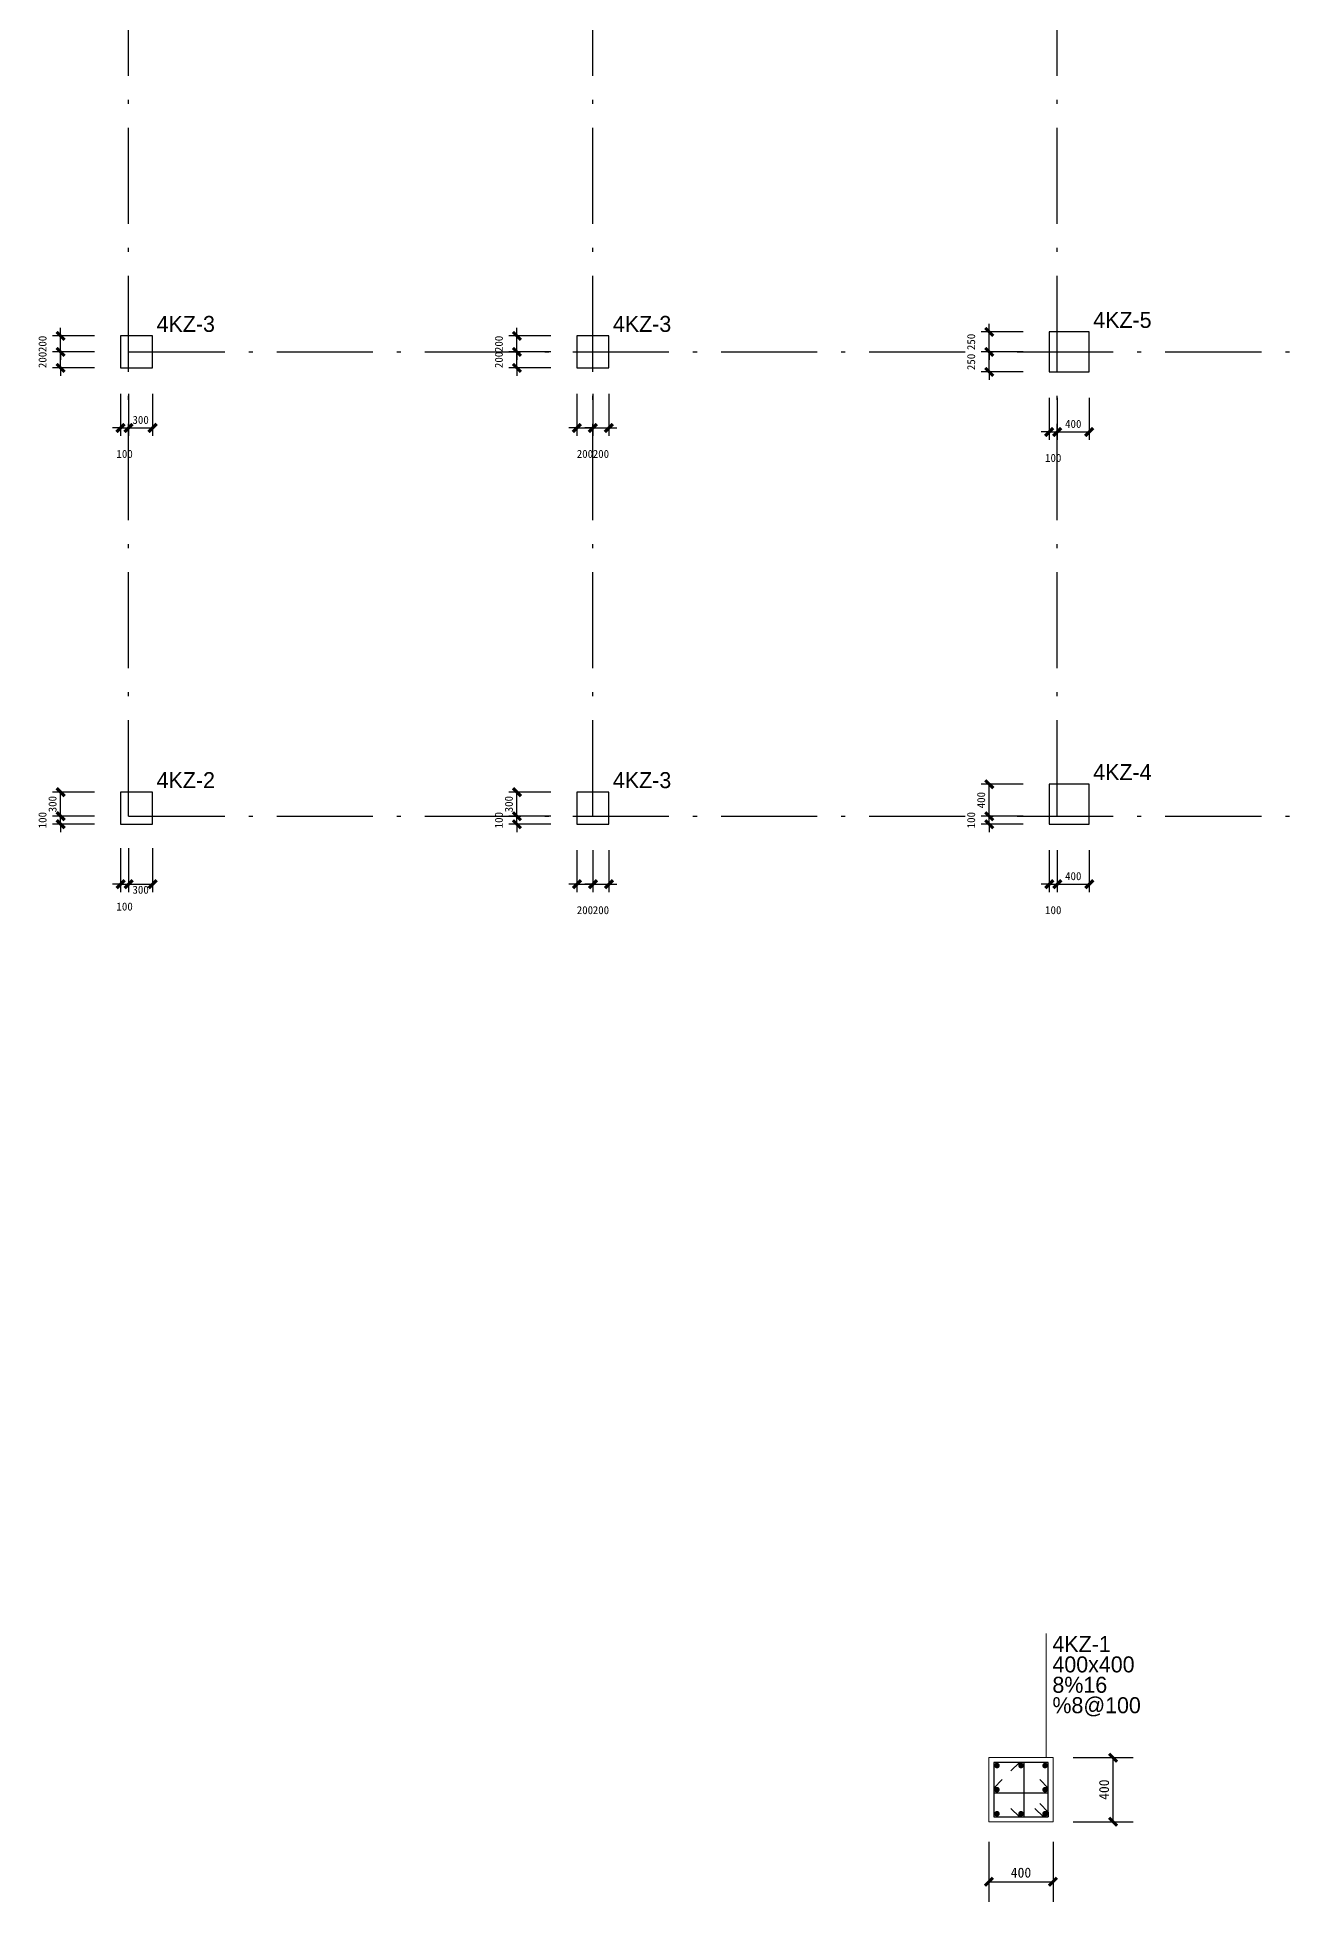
# Model space of a CAD drawing. Header units: millimetres. Extents: x -1141 to 233276, y -20783 to 42059.
# Drawn here: x -1141 to 14691, y -13563 to 9731 of the extents above; entities that cross this region are included whole.
import ezdxf

# ---------------------------------------------------------------- set-up
doc = ezdxf.new("R2010")
doc.units = ezdxf.units.MM
doc.header["$PDMODE"] = 35
doc.linetypes.add('线型2', pattern=[1850, 1200, -300, 50, -300])
doc.linetypes.add('线型5', pattern=[3050, 2400, -300, 50, -300])
doc.layers.add('DOTE', color=10, linetype='线型2', plot=False)
for name, color, linetype, lineweight in [('S_Cl', 2, 'Continuous', 25), ('S_ColumDimSect', 84, '线型5', 9), ('S_ColumFocus', 2, 'Continuous', 9), ('S_PColumHoopBar', 14, 'Continuous', 25), ('S_PColumMainBar', 14, 'Continuous', 15), ('S_PColumSect', 2, 'Continuous', 15), ('层1213', 84, 'Continuous', 9)]:
    doc.layers.add(name, color=color, linetype=linetype, lineweight=lineweight)
doc.styles.add('xxxx', font='RIF.ttf')
doc.styles.add('宋体', font='')
doc.styles.get('宋体').set_extended_font_data('宋体')
doc.dimstyles.new('DimN_1', dxfattribs={"dimtxt": 125, "dimasz": 100, "dimexe": 250, "dimexo": 0.0625, "dimgap": 50, "dimtad": 1, "dimdec": 0, "dimrnd": 5, "dimzin": 0, "dimdsep": 46, "dimtxsty": '宋体', "dimblk1": 'ARCHTICK', "dimblk2": 'ARCHTICK', "dimsah": 1, "dimcen": 0.09, "dimadec": 0, "dimazin": 0, "dimtfac": 1, "dimtdec": 0, "dimtofl": 0, "dimtmove": 2, "dimatfit": 1, "dimfxl": 1, "dimtolj": 1, "dimtzin": 0, "dimarcsym": 0})

# ---------------------------------------------------------------- blocks, each defined once
blk = doc.blocks.new('_ArchTick')
at = {"color": 0, "linetype": 'ByBlock', "const_width": 0.4}
blk.add_lwpolyline([(-0.5, -0.5), (0.5, 0.5)], dxfattribs=at)
blk = doc.blocks.new('*D2')
at = {"layer": 'Defpoints', "color": 0, "transparency": 16777216}
for p in [(-850, 0), (-100, 0), (-100, -100)]:
    blk.add_point(p, dxfattribs=at)
at = {"layer": 'S_ColumDimSect', "color": 0, "lineweight": -2, "transparency": 16777216}
for p, q in [((-850, 0), (-850, 100)), ((-425, 0), (-950, 0)), ((-425, -100), (-950, -100)), ((-850, -100), (-850, 0)), ((-850, -100), (-850, -200))]:
    blk.add_line(p, q, dxfattribs=at)
at = {"layer": 'S_ColumDimSect', "color": 0, "lineweight": -2, "transparency": 16777216, "xscale": 100, "yscale": 100, "zscale": 100}
for p, rotation in [((-850, 0), 270), ((-850, -100), 90)]:
    blk.add_blockref('_ArchTick', p, dxfattribs=dict(at, rotation=rotation))
at = {"layer": 'S_ColumDimSect', "color": 0, "transparency": 16777216, "insert": (-1075, -50), "char_height": 100, "attachment_point": 5, "rotation": 90, "style": '宋体'}
blk.add_mtext('\\A1;100', dxfattribs=at)
blk = doc.blocks.new('*D3')
at = {"layer": 'Defpoints', "color": 0, "transparency": 16777216}
for p in [(-850, 300), (-100, 300), (-100, 0)]:
    blk.add_point(p, dxfattribs=at)
at = {"layer": 'S_ColumDimSect', "color": 0, "lineweight": -2, "transparency": 16777216}
for p, q in [((-425, 300), (-950, 300)), ((-850, 0), (-850, 300)), ((-425, 0), (-950, 0))]:
    blk.add_line(p, q, dxfattribs=at)
at = {"layer": 'S_ColumDimSect', "color": 0, "lineweight": -2, "transparency": 16777216, "xscale": 100, "yscale": 100, "zscale": 100}
for p, rotation in [((-850, 300), 90), ((-850, 0), 270)]:
    blk.add_blockref('_ArchTick', p, dxfattribs=dict(at, rotation=rotation))
at = {"layer": 'S_ColumDimSect', "color": 0, "transparency": 16777216, "insert": (-950, 150), "char_height": 100, "attachment_point": 5, "rotation": 90, "style": '宋体'}
blk.add_mtext('\\A1;300', dxfattribs=at)
blk = doc.blocks.new('*D4')
at = {"layer": 'Defpoints', "color": 0, "transparency": 16777216}
for p in [(-100, -100), (0, -100), (0, -850)]:
    blk.add_point(p, dxfattribs=at)
at = {"layer": 'S_ColumDimSect', "color": 0, "lineweight": -2, "transparency": 16777216}
for p, q in [((-100, -400), (-100, -950)), ((0, -400), (0, -950)), ((-100, -850), (-200, -850)), ((-100, -850), (0, -850)), ((0, -850), (100, -850))]:
    blk.add_line(p, q, dxfattribs=at)
at = {"layer": 'S_ColumDimSect', "color": 0, "lineweight": -2, "transparency": 16777216, "xscale": 100, "yscale": 100, "zscale": 100}
blk.add_blockref('_ArchTick', (-100, -850), dxfattribs=at)
at = {"layer": 'S_ColumDimSect', "color": 0, "lineweight": -2, "transparency": 16777216, "xscale": 100, "yscale": 100, "zscale": 100, "rotation": 180}
blk.add_blockref('_ArchTick', (0, -850), dxfattribs=at)
at = {"layer": 'S_ColumDimSect', "color": 0, "transparency": 16777216, "insert": (-50, -1130), "char_height": 100, "attachment_point": 5, "style": '宋体'}
blk.add_mtext('\\A1;100', dxfattribs=at)
blk = doc.blocks.new('*D5')
at = {"layer": 'Defpoints', "color": 0, "transparency": 16777216}
for p in [(0, -100), (300, -100), (300, -850)]:
    blk.add_point(p, dxfattribs=at)
at = {"layer": 'S_ColumDimSect', "color": 0, "lineweight": -2, "transparency": 16777216}
for p, q in [((0, -400), (0, -950)), ((300, -400), (300, -950)), ((0, -850), (300, -850))]:
    blk.add_line(p, q, dxfattribs=at)
at = {"layer": 'S_ColumDimSect', "color": 0, "lineweight": -2, "transparency": 16777216, "xscale": 100, "yscale": 100, "zscale": 100, "rotation": 180}
blk.add_blockref('_ArchTick', (0, -850), dxfattribs=at)
at = {"layer": 'S_ColumDimSect', "color": 0, "lineweight": -2, "transparency": 16777216, "xscale": 100, "yscale": 100, "zscale": 100}
blk.add_blockref('_ArchTick', (300, -850), dxfattribs=at)
at = {"layer": 'S_ColumDimSect', "color": 0, "transparency": 16777216, "insert": (150, -920), "char_height": 100, "attachment_point": 5, "style": '宋体'}
blk.add_mtext('\\A1;300', dxfattribs=at)
blk = doc.blocks.new('*D6')
at = {"layer": 'Defpoints', "color": 0, "transparency": 16777216}
for p in [(-850, 5800), (-100, 5800), (-100, 5600)]:
    blk.add_point(p, dxfattribs=at)
at = {"layer": 'S_ColumDimSect', "color": 0, "lineweight": -2, "transparency": 16777216}
for p, q in [((-850, 5800), (-850, 5900)), ((-425, 5800), (-950, 5800)), ((-425, 5600), (-950, 5600)), ((-850, 5600), (-850, 5800)), ((-850, 5600), (-850, 5500))]:
    blk.add_line(p, q, dxfattribs=at)
at = {"layer": 'S_ColumDimSect', "color": 0, "lineweight": -2, "transparency": 16777216, "xscale": 100, "yscale": 100, "zscale": 100}
for p, rotation in [((-850, 5800), 270), ((-850, 5600), 90)]:
    blk.add_blockref('_ArchTick', p, dxfattribs=dict(at, rotation=rotation))
at = {"layer": 'S_ColumDimSect', "color": 0, "transparency": 16777216, "insert": (-1075, 5700), "char_height": 100, "attachment_point": 5, "rotation": 90, "style": '宋体'}
blk.add_mtext('\\A1;200', dxfattribs=at)
blk = doc.blocks.new('*D7')
at = {"layer": 'Defpoints', "color": 0, "transparency": 16777216}
for p in [(-850, 6000), (-100, 6000), (-100, 5800)]:
    blk.add_point(p, dxfattribs=at)
at = {"layer": 'S_ColumDimSect', "color": 0, "lineweight": -2, "transparency": 16777216}
for p, q in [((-850, 6000), (-850, 6100)), ((-425, 6000), (-950, 6000)), ((-850, 5800), (-850, 6000)), ((-425, 5800), (-950, 5800)), ((-850, 5800), (-850, 5700))]:
    blk.add_line(p, q, dxfattribs=at)
at = {"layer": 'S_ColumDimSect', "color": 0, "lineweight": -2, "transparency": 16777216, "xscale": 100, "yscale": 100, "zscale": 100}
for p, rotation in [((-850, 6000), 270), ((-850, 5800), 90)]:
    blk.add_blockref('_ArchTick', p, dxfattribs=dict(at, rotation=rotation))
at = {"layer": 'S_ColumDimSect', "color": 0, "transparency": 16777216, "insert": (-1075, 5900), "char_height": 100, "attachment_point": 5, "rotation": 90, "style": '宋体'}
blk.add_mtext('\\A1;200', dxfattribs=at)
blk = doc.blocks.new('*D8')
at = {"layer": 'Defpoints', "color": 0, "transparency": 16777216}
for p in [(-100, 5600), (0, 5600), (0, 4850)]:
    blk.add_point(p, dxfattribs=at)
at = {"layer": 'S_ColumDimSect', "color": 0, "lineweight": -2, "transparency": 16777216}
for p, q in [((-100, 5275), (-100, 4750)), ((0, 5275), (0, 4750)), ((-100, 4850), (-200, 4850)), ((-100, 4850), (0, 4850)), ((0, 4850), (100, 4850))]:
    blk.add_line(p, q, dxfattribs=at)
at = {"layer": 'S_ColumDimSect', "color": 0, "lineweight": -2, "transparency": 16777216, "xscale": 100, "yscale": 100, "zscale": 100}
blk.add_blockref('_ArchTick', (-100, 4850), dxfattribs=at)
at = {"layer": 'S_ColumDimSect', "color": 0, "lineweight": -2, "transparency": 16777216, "xscale": 100, "yscale": 100, "zscale": 100, "rotation": 180}
blk.add_blockref('_ArchTick', (0, 4850), dxfattribs=at)
at = {"layer": 'S_ColumDimSect', "color": 0, "transparency": 16777216, "insert": (-50, 4525), "char_height": 100, "attachment_point": 5, "style": '宋体'}
blk.add_mtext('\\A1;100', dxfattribs=at)
blk = doc.blocks.new('*D9')
at = {"layer": 'Defpoints', "color": 0, "transparency": 16777216}
for p in [(0, 5600), (300, 5600), (300, 4850)]:
    blk.add_point(p, dxfattribs=at)
at = {"layer": 'S_ColumDimSect', "color": 0, "lineweight": -2, "transparency": 16777216}
for p, q in [((0, 5275), (0, 4750)), ((300, 5275), (300, 4750)), ((0, 4850), (300, 4850))]:
    blk.add_line(p, q, dxfattribs=at)
at = {"layer": 'S_ColumDimSect', "color": 0, "lineweight": -2, "transparency": 16777216, "xscale": 100, "yscale": 100, "zscale": 100, "rotation": 180}
blk.add_blockref('_ArchTick', (0, 4850), dxfattribs=at)
at = {"layer": 'S_ColumDimSect', "color": 0, "lineweight": -2, "transparency": 16777216, "xscale": 100, "yscale": 100, "zscale": 100}
blk.add_blockref('_ArchTick', (300, 4850), dxfattribs=at)
at = {"layer": 'S_ColumDimSect', "color": 0, "transparency": 16777216, "insert": (150, 4950), "char_height": 100, "attachment_point": 5, "style": '宋体'}
blk.add_mtext('\\A1;300', dxfattribs=at)
blk = doc.blocks.new('*D18')
at = {"layer": 'Defpoints', "color": 0, "transparency": 16777216}
for p in [(4850, 0), (5600, 0), (5600, -100)]:
    blk.add_point(p, dxfattribs=at)
at = {"layer": 'S_ColumDimSect', "color": 0, "lineweight": -2, "transparency": 16777216}
for p, q in [((4850, 0), (4850, 100)), ((5275, 0), (4750, 0)), ((5275, -100), (4750, -100)), ((4850, -100), (4850, 0)), ((4850, -100), (4850, -200))]:
    blk.add_line(p, q, dxfattribs=at)
at = {"layer": 'S_ColumDimSect', "color": 0, "lineweight": -2, "transparency": 16777216, "xscale": 100, "yscale": 100, "zscale": 100}
for p, rotation in [((4850, 0), 270), ((4850, -100), 90)]:
    blk.add_blockref('_ArchTick', p, dxfattribs=dict(at, rotation=rotation))
at = {"layer": 'S_ColumDimSect', "color": 0, "transparency": 16777216, "insert": (4625, -50), "char_height": 100, "attachment_point": 5, "rotation": 90, "style": '宋体'}
blk.add_mtext('\\A1;100', dxfattribs=at)
blk = doc.blocks.new('*D19')
at = {"layer": 'Defpoints', "color": 0, "transparency": 16777216}
for p in [(4850, 300), (5600, 300), (5600, 0)]:
    blk.add_point(p, dxfattribs=at)
at = {"layer": 'S_ColumDimSect', "color": 0, "lineweight": -2, "transparency": 16777216}
for p, q in [((5275, 300), (4750, 300)), ((4850, 0), (4850, 300)), ((5275, 0), (4750, 0))]:
    blk.add_line(p, q, dxfattribs=at)
at = {"layer": 'S_ColumDimSect', "color": 0, "lineweight": -2, "transparency": 16777216, "xscale": 100, "yscale": 100, "zscale": 100}
for p, rotation in [((4850, 300), 90), ((4850, 0), 270)]:
    blk.add_blockref('_ArchTick', p, dxfattribs=dict(at, rotation=rotation))
at = {"layer": 'S_ColumDimSect', "color": 0, "transparency": 16777216, "insert": (4750, 150), "char_height": 100, "attachment_point": 5, "rotation": 90, "style": '宋体'}
blk.add_mtext('\\A1;300', dxfattribs=at)
blk = doc.blocks.new('*D20')
at = {"layer": 'Defpoints', "color": 0, "transparency": 16777216}
for p in [(5600, -100), (5800, -100), (5800, -850)]:
    blk.add_point(p, dxfattribs=at)
at = {"layer": 'S_ColumDimSect', "color": 0, "lineweight": -2, "transparency": 16777216}
for p, q in [((5600, -425), (5600, -950)), ((5800, -425), (5800, -950)), ((5600, -850), (5500, -850)), ((5600, -850), (5800, -850)), ((5800, -850), (5900, -850))]:
    blk.add_line(p, q, dxfattribs=at)
at = {"layer": 'S_ColumDimSect', "color": 0, "lineweight": -2, "transparency": 16777216, "xscale": 100, "yscale": 100, "zscale": 100}
blk.add_blockref('_ArchTick', (5600, -850), dxfattribs=at)
at = {"layer": 'S_ColumDimSect', "color": 0, "lineweight": -2, "transparency": 16777216, "xscale": 100, "yscale": 100, "zscale": 100, "rotation": 180}
blk.add_blockref('_ArchTick', (5800, -850), dxfattribs=at)
at = {"layer": 'S_ColumDimSect', "color": 0, "transparency": 16777216, "insert": (5700, -1175), "char_height": 100, "attachment_point": 5, "style": '宋体'}
blk.add_mtext('\\A1;200', dxfattribs=at)
blk = doc.blocks.new('*D21')
at = {"layer": 'Defpoints', "color": 0, "transparency": 16777216}
for p in [(5800, -100), (6000, -100), (6000, -850)]:
    blk.add_point(p, dxfattribs=at)
at = {"layer": 'S_ColumDimSect', "color": 0, "lineweight": -2, "transparency": 16777216}
for p, q in [((5800, -425), (5800, -950)), ((6000, -425), (6000, -950)), ((5800, -850), (5700, -850)), ((5800, -850), (6000, -850)), ((6000, -850), (6100, -850))]:
    blk.add_line(p, q, dxfattribs=at)
at = {"layer": 'S_ColumDimSect', "color": 0, "lineweight": -2, "transparency": 16777216, "xscale": 100, "yscale": 100, "zscale": 100}
blk.add_blockref('_ArchTick', (5800, -850), dxfattribs=at)
at = {"layer": 'S_ColumDimSect', "color": 0, "lineweight": -2, "transparency": 16777216, "xscale": 100, "yscale": 100, "zscale": 100, "rotation": 180}
blk.add_blockref('_ArchTick', (6000, -850), dxfattribs=at)
at = {"layer": 'S_ColumDimSect', "color": 0, "transparency": 16777216, "insert": (5900, -1175), "char_height": 100, "attachment_point": 5, "style": '宋体'}
blk.add_mtext('\\A1;200', dxfattribs=at)
blk = doc.blocks.new('*D22')
at = {"layer": 'Defpoints', "color": 0, "transparency": 16777216}
for p in [(4850, 5800), (5600, 5800), (5600, 5600)]:
    blk.add_point(p, dxfattribs=at)
at = {"layer": 'S_ColumDimSect', "color": 0, "lineweight": -2, "transparency": 16777216}
for p, q in [((4850, 5800), (4850, 5900)), ((5275, 5800), (4750, 5800)), ((5275, 5600), (4750, 5600)), ((4850, 5600), (4850, 5800)), ((4850, 5600), (4850, 5500))]:
    blk.add_line(p, q, dxfattribs=at)
at = {"layer": 'S_ColumDimSect', "color": 0, "lineweight": -2, "transparency": 16777216, "xscale": 100, "yscale": 100, "zscale": 100}
for p, rotation in [((4850, 5800), 270), ((4850, 5600), 90)]:
    blk.add_blockref('_ArchTick', p, dxfattribs=dict(at, rotation=rotation))
at = {"layer": 'S_ColumDimSect', "color": 0, "transparency": 16777216, "insert": (4625, 5700), "char_height": 100, "attachment_point": 5, "rotation": 90, "style": '宋体'}
blk.add_mtext('\\A1;200', dxfattribs=at)
blk = doc.blocks.new('*D23')
at = {"layer": 'Defpoints', "color": 0, "transparency": 16777216}
for p in [(4850, 6000), (5600, 6000), (5600, 5800)]:
    blk.add_point(p, dxfattribs=at)
at = {"layer": 'S_ColumDimSect', "color": 0, "lineweight": -2, "transparency": 16777216}
for p, q in [((4850, 6000), (4850, 6100)), ((5275, 6000), (4750, 6000)), ((4850, 5800), (4850, 6000)), ((5275, 5800), (4750, 5800)), ((4850, 5800), (4850, 5700))]:
    blk.add_line(p, q, dxfattribs=at)
at = {"layer": 'S_ColumDimSect', "color": 0, "lineweight": -2, "transparency": 16777216, "xscale": 100, "yscale": 100, "zscale": 100}
for p, rotation in [((4850, 6000), 270), ((4850, 5800), 90)]:
    blk.add_blockref('_ArchTick', p, dxfattribs=dict(at, rotation=rotation))
at = {"layer": 'S_ColumDimSect', "color": 0, "transparency": 16777216, "insert": (4625, 5900), "char_height": 100, "attachment_point": 5, "rotation": 90, "style": '宋体'}
blk.add_mtext('\\A1;200', dxfattribs=at)
blk = doc.blocks.new('*D24')
at = {"layer": 'Defpoints', "color": 0, "transparency": 16777216}
for p in [(5600, 5600), (5800, 5600), (5800, 4850)]:
    blk.add_point(p, dxfattribs=at)
at = {"layer": 'S_ColumDimSect', "color": 0, "lineweight": -2, "transparency": 16777216}
for p, q in [((5600, 5275), (5600, 4750)), ((5800, 5275), (5800, 4750)), ((5600, 4850), (5500, 4850)), ((5600, 4850), (5800, 4850)), ((5800, 4850), (5900, 4850))]:
    blk.add_line(p, q, dxfattribs=at)
at = {"layer": 'S_ColumDimSect', "color": 0, "lineweight": -2, "transparency": 16777216, "xscale": 100, "yscale": 100, "zscale": 100}
blk.add_blockref('_ArchTick', (5600, 4850), dxfattribs=at)
at = {"layer": 'S_ColumDimSect', "color": 0, "lineweight": -2, "transparency": 16777216, "xscale": 100, "yscale": 100, "zscale": 100, "rotation": 180}
blk.add_blockref('_ArchTick', (5800, 4850), dxfattribs=at)
at = {"layer": 'S_ColumDimSect', "color": 0, "transparency": 16777216, "insert": (5700, 4525), "char_height": 100, "attachment_point": 5, "style": '宋体'}
blk.add_mtext('\\A1;200', dxfattribs=at)
blk = doc.blocks.new('*D25')
at = {"layer": 'Defpoints', "color": 0, "transparency": 16777216}
for p in [(5800, 5600), (6000, 5600), (6000, 4850)]:
    blk.add_point(p, dxfattribs=at)
at = {"layer": 'S_ColumDimSect', "color": 0, "lineweight": -2, "transparency": 16777216}
for p, q in [((5800, 5275), (5800, 4750)), ((6000, 5275), (6000, 4750)), ((5800, 4850), (5700, 4850)), ((5800, 4850), (6000, 4850)), ((6000, 4850), (6100, 4850))]:
    blk.add_line(p, q, dxfattribs=at)
at = {"layer": 'S_ColumDimSect', "color": 0, "lineweight": -2, "transparency": 16777216, "xscale": 100, "yscale": 100, "zscale": 100}
blk.add_blockref('_ArchTick', (5800, 4850), dxfattribs=at)
at = {"layer": 'S_ColumDimSect', "color": 0, "lineweight": -2, "transparency": 16777216, "xscale": 100, "yscale": 100, "zscale": 100, "rotation": 180}
blk.add_blockref('_ArchTick', (6000, 4850), dxfattribs=at)
at = {"layer": 'S_ColumDimSect', "color": 0, "transparency": 16777216, "insert": (5900, 4525), "char_height": 100, "attachment_point": 5, "style": '宋体'}
blk.add_mtext('\\A1;200', dxfattribs=at)
blk = doc.blocks.new('*D34')
at = {"layer": 'Defpoints', "color": 0, "transparency": 16777216}
for p in [(10750, 0), (11500, 0), (11500, -100)]:
    blk.add_point(p, dxfattribs=at)
at = {"layer": 'S_ColumDimSect', "color": 0, "lineweight": -2, "transparency": 16777216}
for p, q in [((10750, 0), (10750, 100)), ((11175, 0), (10650, 0)), ((11175, -100), (10650, -100)), ((10750, -100), (10750, 0)), ((10750, -100), (10750, -200))]:
    blk.add_line(p, q, dxfattribs=at)
at = {"layer": 'S_ColumDimSect', "color": 0, "lineweight": -2, "transparency": 16777216, "xscale": 100, "yscale": 100, "zscale": 100}
for p, rotation in [((10750, 0), 270), ((10750, -100), 90)]:
    blk.add_blockref('_ArchTick', p, dxfattribs=dict(at, rotation=rotation))
at = {"layer": 'S_ColumDimSect', "color": 0, "transparency": 16777216, "insert": (10525, -50), "char_height": 100, "attachment_point": 5, "rotation": 90, "style": '宋体'}
blk.add_mtext('\\A1;100', dxfattribs=at)
blk = doc.blocks.new('*D35')
at = {"layer": 'Defpoints', "color": 0, "transparency": 16777216}
for p in [(10750, 400), (11500, 400), (11500, 0)]:
    blk.add_point(p, dxfattribs=at)
at = {"layer": 'S_ColumDimSect', "color": 0, "lineweight": -2, "transparency": 16777216}
for p, q in [((11175, 400), (10650, 400)), ((10750, 0), (10750, 400)), ((11175, 0), (10650, 0))]:
    blk.add_line(p, q, dxfattribs=at)
at = {"layer": 'S_ColumDimSect', "color": 0, "lineweight": -2, "transparency": 16777216, "xscale": 100, "yscale": 100, "zscale": 100}
for p, rotation in [((10750, 400), 90), ((10750, 0), 270)]:
    blk.add_blockref('_ArchTick', p, dxfattribs=dict(at, rotation=rotation))
at = {"layer": 'S_ColumDimSect', "color": 0, "transparency": 16777216, "insert": (10650, 200), "char_height": 100, "attachment_point": 5, "rotation": 90, "style": '宋体'}
blk.add_mtext('\\A1;400', dxfattribs=at)
blk = doc.blocks.new('*D36')
at = {"layer": 'Defpoints', "color": 0, "transparency": 16777216}
for p in [(11500, -100), (11600, -100), (11600, -850)]:
    blk.add_point(p, dxfattribs=at)
at = {"layer": 'S_ColumDimSect', "color": 0, "lineweight": -2, "transparency": 16777216}
for p, q in [((11500, -425), (11500, -950)), ((11600, -425), (11600, -950)), ((11500, -850), (11400, -850)), ((11500, -850), (11600, -850)), ((11600, -850), (11700, -850))]:
    blk.add_line(p, q, dxfattribs=at)
at = {"layer": 'S_ColumDimSect', "color": 0, "lineweight": -2, "transparency": 16777216, "xscale": 100, "yscale": 100, "zscale": 100}
blk.add_blockref('_ArchTick', (11500, -850), dxfattribs=at)
at = {"layer": 'S_ColumDimSect', "color": 0, "lineweight": -2, "transparency": 16777216, "xscale": 100, "yscale": 100, "zscale": 100, "rotation": 180}
blk.add_blockref('_ArchTick', (11600, -850), dxfattribs=at)
at = {"layer": 'S_ColumDimSect', "color": 0, "transparency": 16777216, "insert": (11550, -1175), "char_height": 100, "attachment_point": 5, "style": '宋体'}
blk.add_mtext('\\A1;100', dxfattribs=at)
blk = doc.blocks.new('*D37')
at = {"layer": 'Defpoints', "color": 0, "transparency": 16777216}
for p in [(11600, -100), (12000, -100), (12000, -850)]:
    blk.add_point(p, dxfattribs=at)
at = {"layer": 'S_ColumDimSect', "color": 0, "lineweight": -2, "transparency": 16777216}
for p, q in [((11600, -425), (11600, -950)), ((12000, -425), (12000, -950)), ((11600, -850), (12000, -850))]:
    blk.add_line(p, q, dxfattribs=at)
at = {"layer": 'S_ColumDimSect', "color": 0, "lineweight": -2, "transparency": 16777216, "xscale": 100, "yscale": 100, "zscale": 100, "rotation": 180}
blk.add_blockref('_ArchTick', (11600, -850), dxfattribs=at)
at = {"layer": 'S_ColumDimSect', "color": 0, "lineweight": -2, "transparency": 16777216, "xscale": 100, "yscale": 100, "zscale": 100}
blk.add_blockref('_ArchTick', (12000, -850), dxfattribs=at)
at = {"layer": 'S_ColumDimSect', "color": 0, "transparency": 16777216, "insert": (11800, -750), "char_height": 100, "attachment_point": 5, "style": '宋体'}
blk.add_mtext('\\A1;400', dxfattribs=at)
blk = doc.blocks.new('*D38')
at = {"layer": 'Defpoints', "color": 0, "transparency": 16777216}
for p in [(10750, 5800), (11500, 5800), (11500, 5550)]:
    blk.add_point(p, dxfattribs=at)
at = {"layer": 'S_ColumDimSect', "color": 0, "lineweight": -2, "transparency": 16777216}
for p, q in [((10750, 5800), (10750, 5900)), ((11175, 5800), (10650, 5800)), ((10750, 5550), (10750, 5800)), ((11175, 5550), (10650, 5550)), ((10750, 5550), (10750, 5450))]:
    blk.add_line(p, q, dxfattribs=at)
at = {"layer": 'S_ColumDimSect', "color": 0, "lineweight": -2, "transparency": 16777216, "xscale": 100, "yscale": 100, "zscale": 100}
for p, rotation in [((10750, 5800), 270), ((10750, 5550), 90)]:
    blk.add_blockref('_ArchTick', p, dxfattribs=dict(at, rotation=rotation))
at = {"layer": 'S_ColumDimSect', "color": 0, "transparency": 16777216, "insert": (10525, 5675), "char_height": 100, "attachment_point": 5, "rotation": 90, "style": '宋体'}
blk.add_mtext('\\A1;250', dxfattribs=at)
blk = doc.blocks.new('*D39')
at = {"layer": 'Defpoints', "color": 0, "transparency": 16777216}
for p in [(10750, 6050), (11500, 6050), (11500, 5800)]:
    blk.add_point(p, dxfattribs=at)
at = {"layer": 'S_ColumDimSect', "color": 0, "lineweight": -2, "transparency": 16777216}
for p, q in [((10750, 6050), (10750, 6150)), ((11175, 6050), (10650, 6050)), ((10750, 5800), (10750, 6050)), ((11175, 5800), (10650, 5800)), ((10750, 5800), (10750, 5700))]:
    blk.add_line(p, q, dxfattribs=at)
at = {"layer": 'S_ColumDimSect', "color": 0, "lineweight": -2, "transparency": 16777216, "xscale": 100, "yscale": 100, "zscale": 100}
for p, rotation in [((10750, 6050), 270), ((10750, 5800), 90)]:
    blk.add_blockref('_ArchTick', p, dxfattribs=dict(at, rotation=rotation))
at = {"layer": 'S_ColumDimSect', "color": 0, "transparency": 16777216, "insert": (10525, 5925), "char_height": 100, "attachment_point": 5, "rotation": 90, "style": '宋体'}
blk.add_mtext('\\A1;250', dxfattribs=at)
blk = doc.blocks.new('*D40')
at = {"layer": 'Defpoints', "color": 0, "transparency": 16777216}
for p in [(11500, 5550), (11600, 5550), (11600, 4800)]:
    blk.add_point(p, dxfattribs=at)
at = {"layer": 'S_ColumDimSect', "color": 0, "lineweight": -2, "transparency": 16777216}
for p, q in [((11500, 5225), (11500, 4700)), ((11600, 5225), (11600, 4700)), ((11500, 4800), (11400, 4800)), ((11500, 4800), (11600, 4800)), ((11600, 4800), (11700, 4800))]:
    blk.add_line(p, q, dxfattribs=at)
at = {"layer": 'S_ColumDimSect', "color": 0, "lineweight": -2, "transparency": 16777216, "xscale": 100, "yscale": 100, "zscale": 100}
blk.add_blockref('_ArchTick', (11500, 4800), dxfattribs=at)
at = {"layer": 'S_ColumDimSect', "color": 0, "lineweight": -2, "transparency": 16777216, "xscale": 100, "yscale": 100, "zscale": 100, "rotation": 180}
blk.add_blockref('_ArchTick', (11600, 4800), dxfattribs=at)
at = {"layer": 'S_ColumDimSect', "color": 0, "transparency": 16777216, "insert": (11550, 4475), "char_height": 100, "attachment_point": 5, "style": '宋体'}
blk.add_mtext('\\A1;100', dxfattribs=at)
blk = doc.blocks.new('*D41')
at = {"layer": 'Defpoints', "color": 0, "transparency": 16777216}
for p in [(11600, 5550), (12000, 5550), (12000, 4800)]:
    blk.add_point(p, dxfattribs=at)
at = {"layer": 'S_ColumDimSect', "color": 0, "lineweight": -2, "transparency": 16777216}
for p, q in [((11600, 5225), (11600, 4700)), ((12000, 5225), (12000, 4700)), ((11600, 4800), (12000, 4800))]:
    blk.add_line(p, q, dxfattribs=at)
at = {"layer": 'S_ColumDimSect', "color": 0, "lineweight": -2, "transparency": 16777216, "xscale": 100, "yscale": 100, "zscale": 100, "rotation": 180}
blk.add_blockref('_ArchTick', (11600, 4800), dxfattribs=at)
at = {"layer": 'S_ColumDimSect', "color": 0, "lineweight": -2, "transparency": 16777216, "xscale": 100, "yscale": 100, "zscale": 100}
blk.add_blockref('_ArchTick', (12000, 4800), dxfattribs=at)
at = {"layer": 'S_ColumDimSect', "color": 0, "transparency": 16777216, "insert": (11800, 4900), "char_height": 100, "attachment_point": 5, "style": '宋体'}
blk.add_mtext('\\A1;400', dxfattribs=at)
blk = doc.blocks.new('*D266')
at = {"layer": 'Defpoints', "color": 0, "transparency": 16777216}
for p in [(11547, -11763), (12297, -11763), (11547, -12563)]:
    blk.add_point(p, dxfattribs=at)
at = {"layer": '层1213', "color": 0, "lineweight": -2, "transparency": 16777216}
for p, q in [((11797, -11763), (12547, -11763)), ((12297, -12563), (12297, -11763)), ((11797, -12563), (12547, -12563))]:
    blk.add_line(p, q, dxfattribs=at)
at = {"layer": '层1213', "color": 0, "lineweight": -2, "transparency": 16777216, "xscale": 100, "yscale": 100, "zscale": 100}
for p, rotation in [((12297, -11763), 90), ((12297, -12563), 270)]:
    blk.add_blockref('_ArchTick', p, dxfattribs=dict(at, rotation=rotation))
at = {"layer": '层1213', "color": 0, "transparency": 16777216, "insert": (12185, -12163), "char_height": 125, "attachment_point": 5, "rotation": 90, "style": '宋体'}
blk.add_mtext('\\A1;400', dxfattribs=at)
blk = doc.blocks.new('*D267')
at = {"layer": 'Defpoints', "color": 0, "transparency": 16777216}
for p in [(10747, -12563), (11547, -12563), (11547, -13313)]:
    blk.add_point(p, dxfattribs=at)
at = {"layer": '层1213', "color": 0, "lineweight": -2, "transparency": 16777216}
for p, q in [((10747, -12813), (10747, -13563)), ((11547, -12813), (11547, -13563)), ((10747, -13313), (11547, -13313))]:
    blk.add_line(p, q, dxfattribs=at)
at = {"layer": '层1213', "color": 0, "lineweight": -2, "transparency": 16777216, "xscale": 100, "yscale": 100, "zscale": 100, "rotation": 180}
blk.add_blockref('_ArchTick', (10747, -13313), dxfattribs=at)
at = {"layer": '层1213', "color": 0, "lineweight": -2, "transparency": 16777216, "xscale": 100, "yscale": 100, "zscale": 100}
blk.add_blockref('_ArchTick', (11547, -13313), dxfattribs=at)
at = {"layer": '层1213', "color": 0, "transparency": 16777216, "insert": (11147, -13200), "char_height": 125, "attachment_point": 5, "style": '宋体'}
blk.add_mtext('\\A1;400', dxfattribs=at)

msp = doc.modelspace()

# ---------------------------------------------------------------- linework, layer by layer
at = {"layer": 'DOTE'}
for p, q in [((0, 0), (0, 41300)), ((5800, 0), (5800, 41300)), ((11600, 0), (11600, 41300)), ((0, 5800), (72500, 5800)), ((0, 0), (72500, 0))]:
    msp.add_line(p, q, dxfattribs=at)
at = {"layer": 'S_Cl'}
for points in [[(300, 5600), (300, 6000), (-100, 6000), (-100, 5600)], [(6000, 5600), (6000, 6000), (5600, 6000), (5600, 5600)], [(12000, 5550), (12000, 6050), (11500, 6050), (11500, 5550)], [(300, -100), (300, 300), (-100, 300), (-100, -100)], [(6000, -100), (6000, 300), (5600, 300), (5600, -100)], [(12000, -100), (12000, 400), (11500, 400), (11500, -100)]]:
    msp.add_lwpolyline(points, close=True, dxfattribs=at)
at = {"layer": 'S_ColumFocus'}
msp.add_line((11459.913, -11762.795), (11459.913, -10212.795), dxfattribs=at)
at = {"layer": 'S_PColumHoopBar'}
for points in [[(11321.347, -12396.729), (11427.413, -12502.795), (11487.413, -12502.795), (11487.413, -12442.795), (11487.413, -12502.795), (11487.413, -11822.795), (10807.413, -11822.795), (10807.413, -12502.795), (11427.413, -12502.795), (11487.413, -12502.795), (11487.413, -12442.795), (11381.347, -12336.729)], [(11021.347, -12396.729), (11127.413, -12502.795), (11187.413, -12502.795), (11187.413, -11822.795), (11127.413, -11822.795), (11021.347, -11928.861)], [(10913.479, -12036.729), (10807.413, -12142.795), (10807.413, -12202.795), (11487.413, -12202.795), (11487.413, -12142.795), (11381.347, -12036.729)]]:
    msp.add_lwpolyline(points, dxfattribs=at)
at = {"layer": 'S_PColumMainBar', "linetype": 'Continuous', "const_width": 35}
for points in [[(10863.913, -11861.795, 1), (10828.913, -11861.795, 1)], [(11164.913, -11861.795, 1), (11129.913, -11861.795, 1)], [(11465.913, -11861.795, 1), (11430.913, -11861.795, 1)], [(10863.913, -12162.795, 1), (10828.913, -12162.795, 1)], [(11465.913, -12162.795, 1), (11430.913, -12162.795, 1)], [(10863.913, -12463.795, 1), (10828.913, -12463.795, 1)], [(11164.913, -12463.795, 1), (11129.913, -12463.795, 1)], [(11465.913, -12463.795, 1), (11430.913, -12463.795, 1)]]:
    msp.add_lwpolyline(points, format="xyb", close=True, dxfattribs=at)
at = {"layer": 'S_PColumSect', "linetype": 'Continuous'}
msp.add_lwpolyline([(10747.413, -12562.795), (11547.413, -12562.795), (11547.413, -11762.795), (10747.413, -11762.795)], close=True, dxfattribs=at)

# ---------------------------------------------------------------- texts
at = {"layer": 'S_ColumFocus', "char_height": 200, "attachment_point": 1, "style": 'xxxx'}
for s, insert, width in [('4KZ-5', (12050, 6300.05), 820.75), ('4KZ-3', (350, 6250.05), 678.375), ('4KZ-3', (6050, 6250.05), 678.375), ('4KZ-2', (350, 550.05), 603), ('4KZ-3', (6050, 550.05), 678.375), ('4KZ-4', (12050, 650.05), 812.375)]:
    msp.add_mtext(s, dxfattribs=dict(at, insert=insert, width=width))
at = {"layer": 'S_ColumFocus', "insert": (11539.913, -10242.795), "char_height": 200, "width": 1882.26955, "attachment_point": 1, "line_spacing_factor": 0.764693, "style": 'xxxx'}
msp.add_mtext('4KZ-1\\P400x400\\P8%16\\P%8@100', dxfattribs=at)

# ---------------------------------------------------------------- dimensions: what is measured, and where the dimension line sits
at = {"layer": 'S_ColumDimSect'}
for p1, p2, distance, override, picture, middle in [((-100, 5800), (-100, 6000), 750, {"dimtxt": 100, "dimexe": 100, "dimexo": 325, "dimtih": 0, "dimtoh": 0, "dimtofl": 1, "dimtfill": 0}, '*D7', (-1075, 5900)), ((5600, 5800), (5600, 6000), 750, {"dimtxt": 100, "dimexe": 100, "dimexo": 325, "dimtih": 0, "dimtoh": 0, "dimtofl": 1, "dimtfill": 0}, '*D23', (4625, 5900)), ((11500, 5800), (11500, 6050), 750, {"dimtxt": 100, "dimexe": 100, "dimexo": 325, "dimtih": 0, "dimtoh": 0, "dimtofl": 1, "dimtfill": 0}, '*D39', (10525, 5925)), ((-100, 5600), (-100, 5800), 750, {"dimtxt": 100, "dimexe": 100, "dimexo": 325, "dimtih": 0, "dimtoh": 0, "dimtofl": 1, "dimtfill": 0}, '*D6', (-1075, 5700)), ((5600, 5600), (5600, 5800), 750, {"dimtxt": 100, "dimexe": 100, "dimexo": 325, "dimtih": 0, "dimtoh": 0, "dimtofl": 1, "dimtfill": 0}, '*D22', (4625, 5700)), ((11500, 5550), (11500, 5800), 750, {"dimtxt": 100, "dimexe": 100, "dimexo": 325, "dimtih": 0, "dimtoh": 0, "dimtofl": 1, "dimtfill": 0}, '*D38', (10525, 5675)), ((-100, 5600), (0, 5600), -750, {"dimtxt": 100, "dimexe": 100, "dimexo": 325, "dimtih": 0, "dimtoh": 0, "dimtofl": 1, "dimtfill": 0}, '*D8', (-50, 4525)), ((0, 5600), (300, 5600), -750, {"dimtxt": 100, "dimexe": 100, "dimexo": 325, "dimtih": 0, "dimtoh": 0, "dimtofl": 1, "dimtfill": 0}, '*D9', (150, 4950)), ((5600, 5600), (5800, 5600), -750, {"dimtxt": 100, "dimexe": 100, "dimexo": 325, "dimtih": 0, "dimtoh": 0, "dimtofl": 1, "dimtfill": 0}, '*D24', (5700, 4525)), ((5800, 5600), (6000, 5600), -750, {"dimtxt": 100, "dimexe": 100, "dimexo": 325, "dimtih": 0, "dimtoh": 0, "dimtofl": 1, "dimtfill": 0}, '*D25', (5900, 4525)), ((11500, 5550), (11600, 5550), -750, {"dimtxt": 100, "dimexe": 100, "dimexo": 325, "dimtih": 0, "dimtoh": 0, "dimtofl": 1, "dimtfill": 0}, '*D40', (11550, 4475)), ((11600, 5550), (12000, 5550), -750, {"dimtxt": 100, "dimexe": 100, "dimexo": 325, "dimtih": 0, "dimtoh": 0, "dimtofl": 1, "dimtfill": 0}, '*D41', (11800, 4900)), ((-100, 0), (-100, 300), 750, {"dimtxt": 100, "dimexe": 100, "dimexo": 325, "dimtih": 0, "dimtoh": 0, "dimtofl": 1, "dimtfill": 0}, '*D3', (-950, 150)), ((5600, 0), (5600, 300), 750, {"dimtxt": 100, "dimexe": 100, "dimexo": 325, "dimtih": 0, "dimtoh": 0, "dimtofl": 1, "dimtfill": 0}, '*D19', (4750, 150)), ((11500, 0), (11500, 400), 750, {"dimtxt": 100, "dimexe": 100, "dimexo": 325, "dimtih": 0, "dimtoh": 0, "dimtofl": 1, "dimtfill": 0}, '*D35', (10650, 200)), ((-100, -100), (-100, 0), 750, {"dimtxt": 100, "dimexe": 100, "dimexo": 325, "dimtih": 0, "dimtoh": 0, "dimtofl": 1, "dimtfill": 0}, '*D2', (-1075, -50)), ((5600, -100), (5600, 0), 750, {"dimtxt": 100, "dimexe": 100, "dimexo": 325, "dimtih": 0, "dimtoh": 0, "dimtofl": 1, "dimtfill": 0}, '*D18', (4625, -50)), ((11500, -100), (11500, 0), 750, {"dimtxt": 100, "dimexe": 100, "dimexo": 325, "dimtih": 0, "dimtoh": 0, "dimtofl": 1, "dimtfill": 0}, '*D34', (10525, -50)), ((-100, -100), (0, -100), -750, {"dimtxt": 100, "dimexe": 100, "dimexo": 300, "dimgap": 20, "dimtad": 4, "dimtih": 0, "dimtoh": 0, "dimtofl": 1, "dimtfill": 0}, '*D4', (-50, -1130)), ((0, -100), (300, -100), -750, {"dimtxt": 100, "dimexe": 100, "dimexo": 300, "dimgap": 20, "dimtad": 4, "dimtih": 0, "dimtoh": 0, "dimtofl": 1, "dimtfill": 0}, '*D5', (150, -920)), ((5600, -100), (5800, -100), -750, {"dimtxt": 100, "dimexe": 100, "dimexo": 325, "dimtih": 0, "dimtoh": 0, "dimtofl": 1, "dimtfill": 0}, '*D20', (5700, -1175)), ((5800, -100), (6000, -100), -750, {"dimtxt": 100, "dimexe": 100, "dimexo": 325, "dimtih": 0, "dimtoh": 0, "dimtofl": 1, "dimtfill": 0}, '*D21', (5900, -1175)), ((11500, -100), (11600, -100), -750, {"dimtxt": 100, "dimexe": 100, "dimexo": 325, "dimtih": 0, "dimtoh": 0, "dimtofl": 1, "dimtfill": 0}, '*D36', (11550, -1175)), ((11600, -100), (12000, -100), -750, {"dimtxt": 100, "dimexe": 100, "dimexo": 325, "dimtih": 0, "dimtoh": 0, "dimtofl": 1, "dimtfill": 0}, '*D37', (11800, -750))]:
    dim = msp.add_aligned_dim(p1=p1, p2=p2, distance=distance, dimstyle='DimN_1', override=override, dxfattribs=at)
    dim.commit()
    dim.dimension.update_dxf_attribs({"geometry": picture, "text_midpoint": middle})
at = {"layer": '层1213'}
for p1, p2, picture, middle in [((11547.413, -12562.795), (11547.413, -11762.795), '*D266', (12184.913, -12162.795)), ((10747.413, -12562.795), (11547.413, -12562.795), '*D267', (11147.413, -13200.295))]:
    dim = msp.add_aligned_dim(p1=p1, p2=p2, distance=-750, text='400', dimstyle='DimN_1', override={"dimexe": 250, "dimexo": 250, "dimtih": 0, "dimtoh": 0, "dimtfill": 0}, dxfattribs=at)
    dim.commit()
    dim.dimension.update_dxf_attribs({"geometry": picture, "text_midpoint": middle})

doc.saveas('drawing.dxf')
